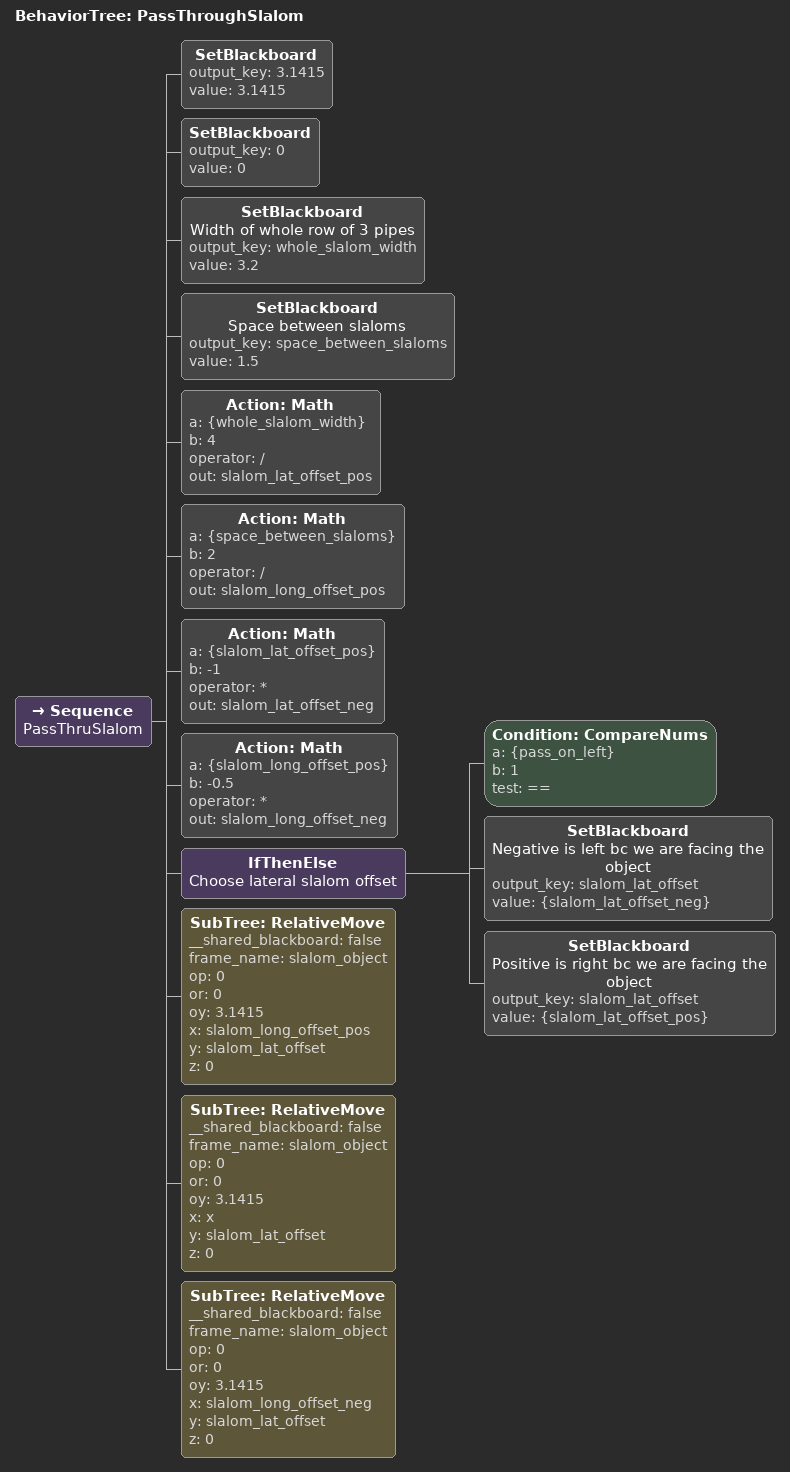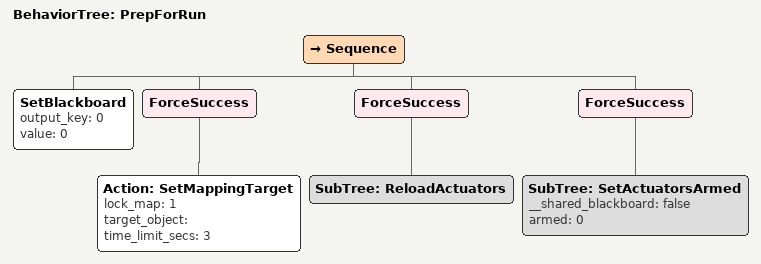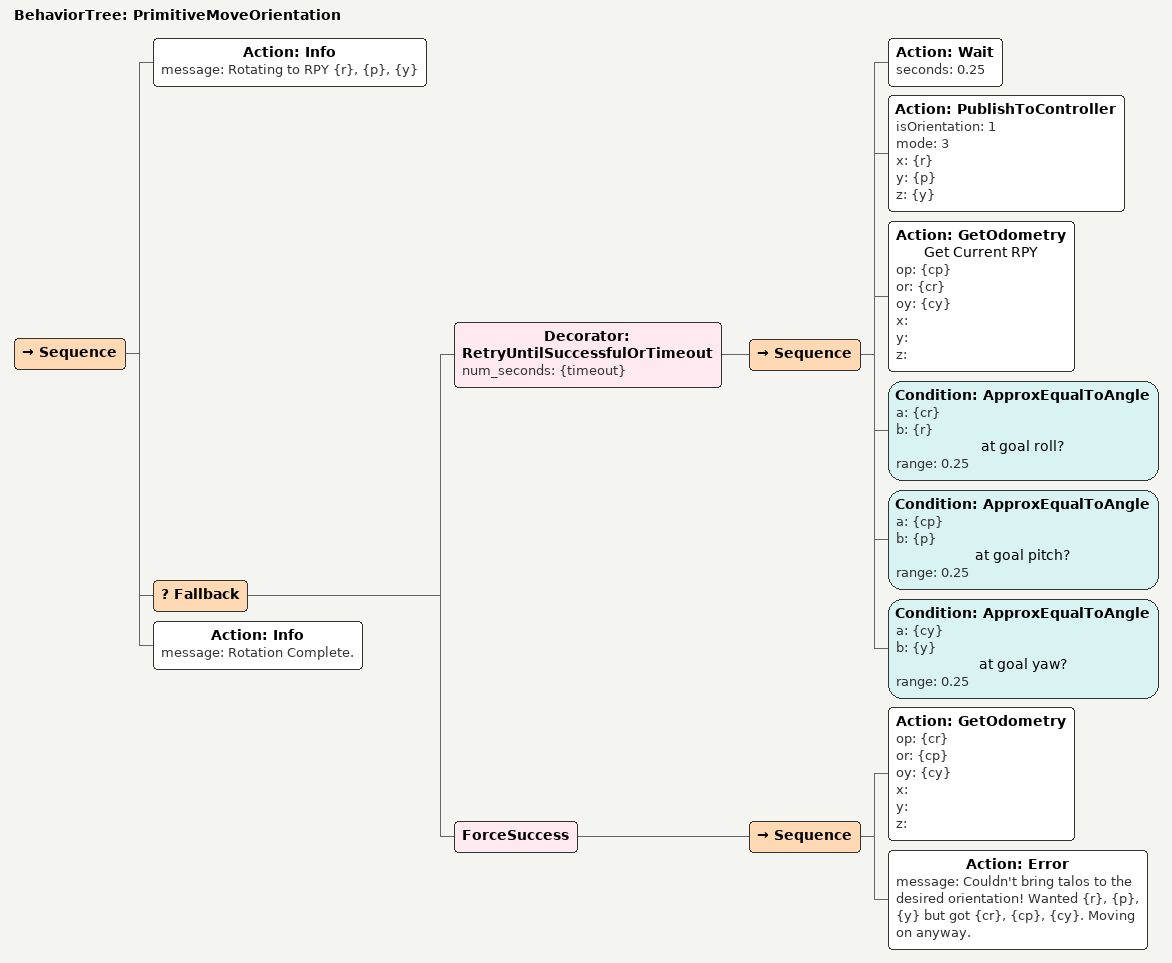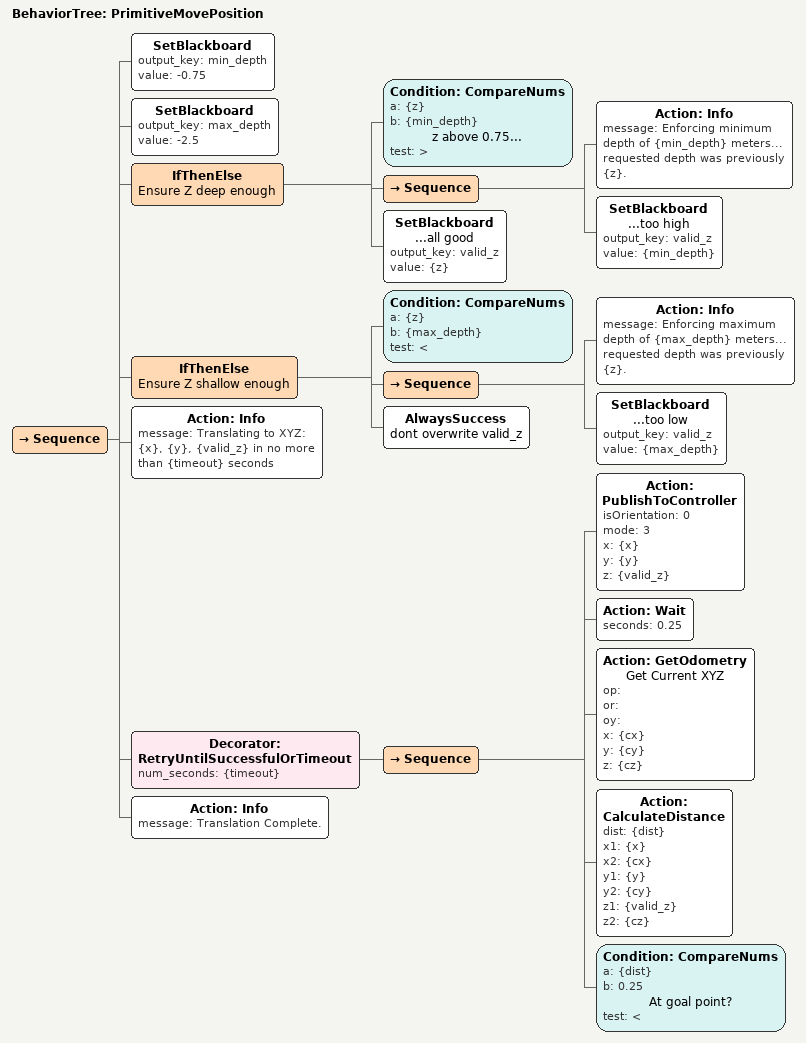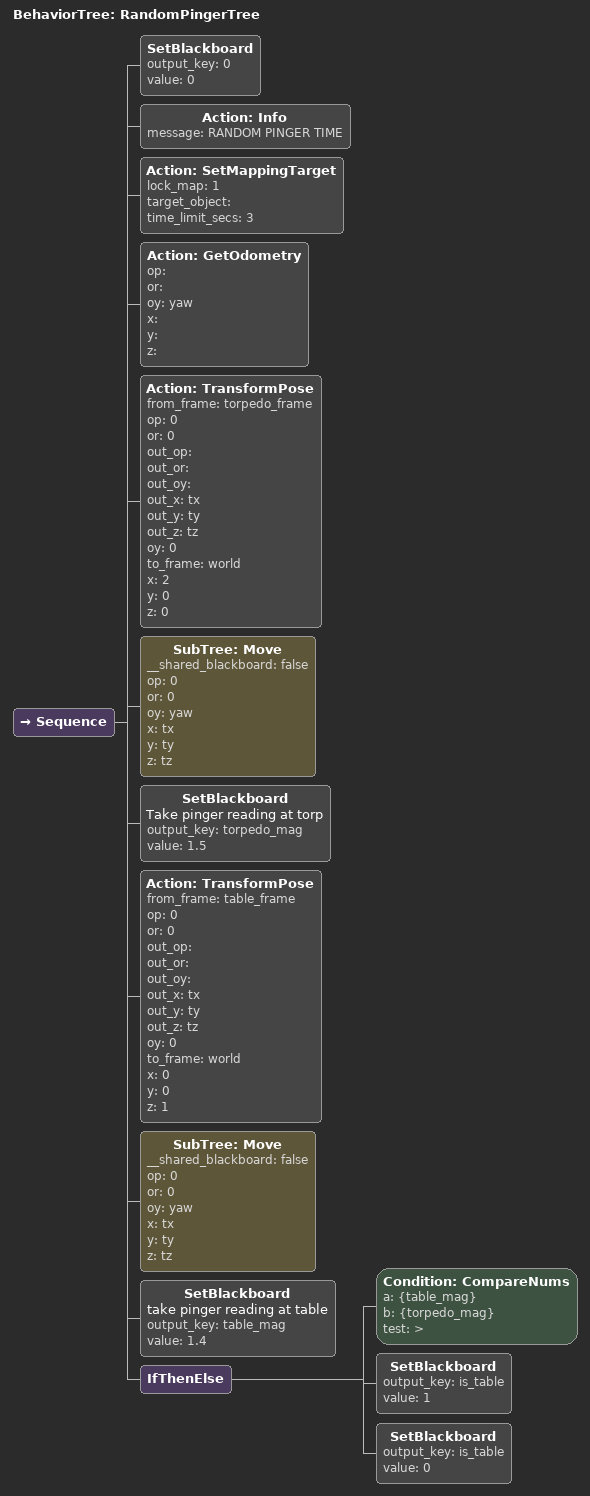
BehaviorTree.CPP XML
<BehaviorTree ID="PassThroughSlalom">
    <Sequence name="PassThruSlalom">
        <SetBlackboard output_key="3.1415" value="3.1415"/>
        <SetBlackboard output_key="0" value="0"/>
        <SetBlackboard name="Width of whole row of 3 pipes" output_key="whole_slalom_width" value="3.2"/>
        <SetBlackboard name="Space between slaloms" output_key="space_between_slaloms" value="1.5"/>
        <Action ID="Math" a="{whole_slalom_width}" b="4" operator="/" out="slalom_lat_offset_pos"/>
        <Action ID="Math" a="{space_between_slaloms}" b="2" operator="/" out="slalom_long_offset_pos"/>
        <Action ID="Math" a="{slalom_lat_offset_pos}" b="-1" operator="*" out="slalom_lat_offset_neg"/>
        <Action ID="Math" a="{slalom_long_offset_pos}" b="-0.5" operator="*" out="slalom_long_offset_neg"/>
        <IfThenElse name="Choose lateral slalom offset">
            <Condition ID="CompareNums" a="{pass_on_left}" b="1" test="=="/>
            <SetBlackboard name="Negative is left bc we are facing the object" output_key="slalom_lat_offset" value="{slalom_lat_offset_neg}"/>
            <SetBlackboard name="Positive is right bc we are facing the object" output_key="slalom_lat_offset" value="{slalom_lat_offset_pos}"/>
        </IfThenElse>
        <SubTree ID="RelativeMove" __shared_blackboard="false" frame_name="slalom_object" op="0" or="0" oy="3.1415" x="slalom_long_offset_pos" y="slalom_lat_offset" z="0"/>
        <SubTree ID="RelativeMove" __shared_blackboard="false" frame_name="slalom_object" op="0" or="0" oy="3.1415" x="x" y="slalom_lat_offset" z="0"/>
        <SubTree ID="RelativeMove" __shared_blackboard="false" frame_name="slalom_object" op="0" or="0" oy="3.1415" x="slalom_long_offset_neg" y="slalom_lat_offset" z="0"/>
    </Sequence>
</BehaviorTree>

<BehaviorTree ID="PrepForRun">
    <Sequence>
        <SetBlackboard output_key="0" value="0"/>
        <ForceSuccess>
            <Action ID="SetMappingTarget" lock_map="1" target_object="" time_limit_secs="3"/>
        </ForceSuccess>
        <ForceSuccess>
            <SubTree ID="ReloadActuators"/>
        </ForceSuccess>
        <ForceSuccess>
            <SubTree ID="SetActuatorsArmed" __shared_blackboard="false" armed="0"/>
        </ForceSuccess>
    </Sequence>
</BehaviorTree>

<BehaviorTree ID="PrimitiveMoveOrientation">
    <Sequence>
        <Action ID="Info" message="Rotating to RPY {r}, {p}, {y}"/>
        <Fallback>
            <Decorator ID="RetryUntilSuccessfulOrTimeout" num_seconds="{timeout}">
                <Sequence>
                    <Action ID="Wait" seconds="0.25"/>
                    <Action ID="PublishToController" isOrientation="1" mode="3" x="{r}" y="{p}" z="{y}"/>
                    <Action ID="GetOdometry" name="Get Current RPY" op="{cp}" or="{cr}" oy="{cy}" x="" y="" z=""/>
                    <Condition ID="ApproxEqualToAngle" a="{cr}" b="{r}" name="at goal roll?" range="0.25"/>
                    <Condition ID="ApproxEqualToAngle" a="{cp}" b="{p}" name="at goal pitch?" range="0.25"/>
                    <Condition ID="ApproxEqualToAngle" a="{cy}" b="{y}" name="at goal yaw?" range="0.25"/>
                </Sequence>
            </Decorator>
            <ForceSuccess>
                <Sequence>
                    <Action ID="GetOdometry" op="{cr}" or="{cp}" oy="{cy}" x="" y="" z=""/>
                    <Action ID="Error" message="Couldn't bring talos to the desired orientation! Wanted {r}, {p}, {y} but got {cr}, {cp}, {cy}. Moving on anyway."/>
                </Sequence>
            </ForceSuccess>
        </Fallback>
        <Action ID="Info" message="Rotation Complete."/>
    </Sequence>
</BehaviorTree>

<BehaviorTree ID="PrimitiveMovePosition">
    <Sequence>
        <SetBlackboard output_key="min_depth" value="-0.75"/>
        <SetBlackboard output_key="max_depth" value="-2.5"/>
        <IfThenElse name="Ensure Z deep enough">
            <Condition ID="CompareNums" a="{z}" b="{min_depth}" name="z above 0.75..." test=">"/>
            <Sequence>
                <Action ID="Info" message="Enforcing minimum depth of {min_depth} meters... requested depth was previously {z}."/>
                <SetBlackboard name="...too high" output_key="valid_z" value="{min_depth}"/>
            </Sequence>
            <SetBlackboard name="...all good" output_key="valid_z" value="{z}"/>
        </IfThenElse>
        <IfThenElse name="Ensure Z shallow enough">
            <Condition ID="CompareNums" a="{z}" b="{max_depth}" test="&lt;"/>
            <Sequence>
                <Action ID="Info" message="Enforcing maximum depth of {max_depth} meters... requested depth was previously {z}."/>
                <SetBlackboard name="...too low" output_key="valid_z" value="{max_depth}"/>
            </Sequence>
            <AlwaysSuccess name="dont overwrite valid_z"/>
        </IfThenElse>
        <Action ID="Info" message="Translating to XYZ: {x}, {y}, {valid_z} in no more than {timeout} seconds"/>
        <Decorator ID="RetryUntilSuccessfulOrTimeout" num_seconds="{timeout}">
            <Sequence>
                <Action ID="PublishToController" isOrientation="0" mode="3" x="{x}" y="{y}" z="{valid_z}"/>
                <Action ID="Wait" seconds="0.25"/>
                <Action ID="GetOdometry" name="Get Current XYZ" op="" or="" oy="" x="{cx}" y="{cy}" z="{cz}"/>
                <Action ID="CalculateDistance" dist="{dist}" x1="{x}" x2="{cx}" y1="{y}" y2="{cy}" z1="{valid_z}" z2="{cz}"/>
                <Condition ID="CompareNums" a="{dist}" b="0.25" name="At goal point?" test="&lt;"/>
            </Sequence>
        </Decorator>
        <Action ID="Info" message="Translation Complete."/>
    </Sequence>
</BehaviorTree>

<BehaviorTree ID="RandomPingerTree">
    <Sequence>
        <SetBlackboard output_key="0" value="0"/>
        <Action ID="Info" message="RANDOM PINGER TIME"/>
        <Action ID="SetMappingTarget" lock_map="1" target_object="" time_limit_secs="3"/>
        <Action ID="GetOdometry" op="" or="" oy="yaw" x="" y="" z=""/>
        <Action ID="TransformPose" from_frame="torpedo_frame" op="0" or="0" out_op="" out_or="" out_oy="" out_x="tx" out_y="ty" out_z="tz" oy="0" to_frame="world" x="2" y="0" z="0"/>
        <SubTree ID="Move" __shared_blackboard="false" op="0" or="0" oy="yaw" x="tx" y="ty" z="tz"/>
        <SetBlackboard name="Take pinger reading at torp" output_key="torpedo_mag" value="1.5"/>
        <Action ID="TransformPose" from_frame="table_frame" op="0" or="0" out_op="" out_or="" out_oy="" out_x="tx" out_y="ty" out_z="tz" oy="0" to_frame="world" x="0" y="0" z="1"/>
        <SubTree ID="Move" __shared_blackboard="false" op="0" or="0" oy="yaw" x="tx" y="ty" z="tz"/>
        <SetBlackboard name="take pinger reading at table" output_key="table_mag" value="1.4"/>
        <IfThenElse>
            <Condition ID="CompareNums" a="{table_mag}" b="{torpedo_mag}" test=">"/>
            <SetBlackboard output_key="is_table" value="1"/>
            <SetBlackboard output_key="is_table" value="0"/>
        </IfThenElse>
    </Sequence>
</BehaviorTree>
